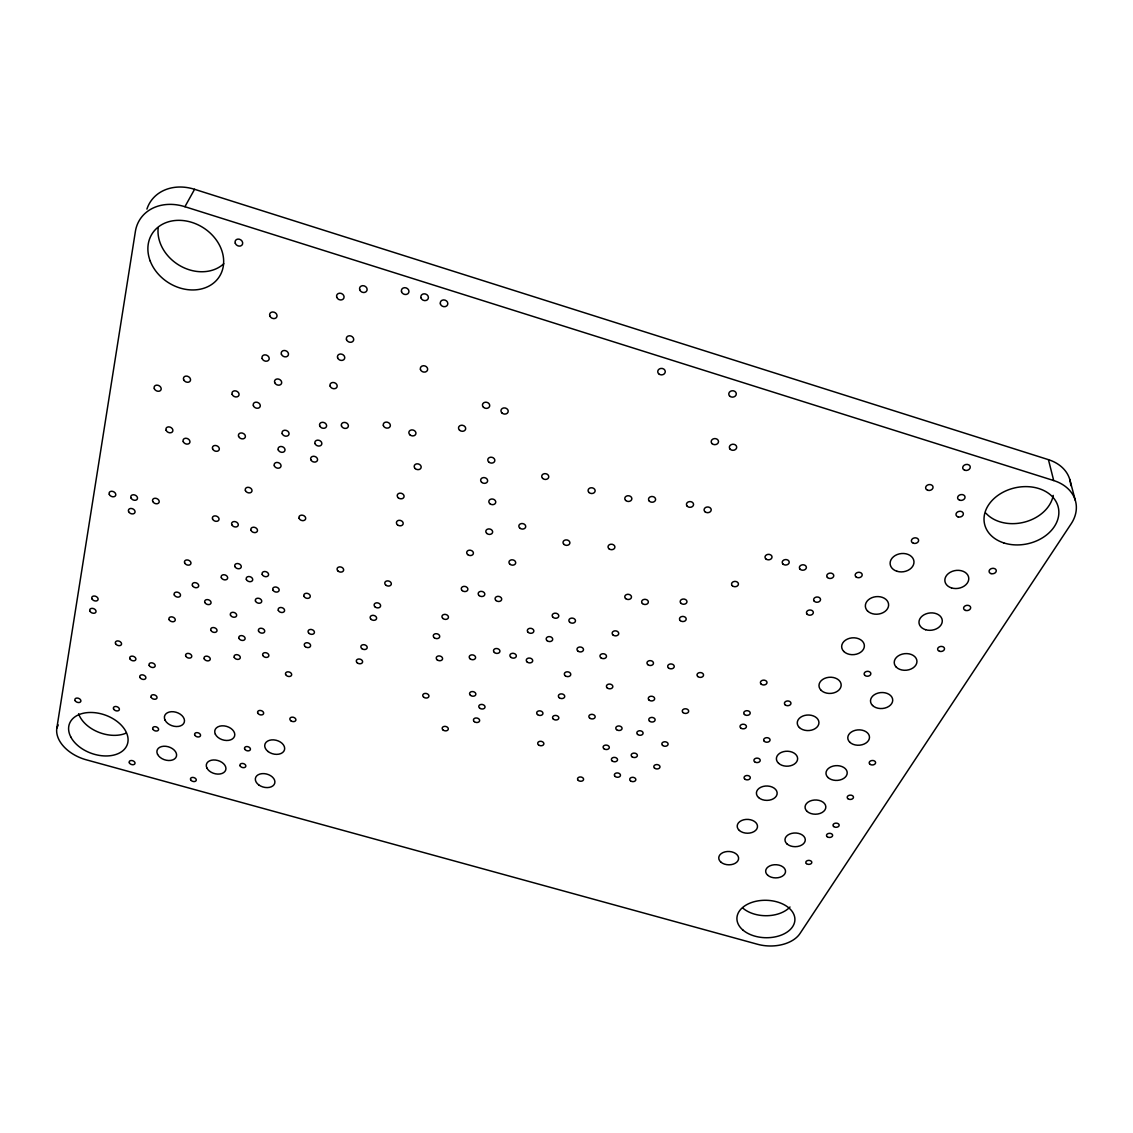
<?xml version="1.0" encoding="UTF-8"?>
<svg xmlns="http://www.w3.org/2000/svg" width="1133" height="1133" viewBox="0 0 1133 1133"><rect width="100%" height="100%" fill="white"/><g stroke="black" fill="none" stroke-linecap="round" stroke-linejoin="round"><path stroke-width="1.5" d="M1048.436 459.658L1053.704 480.548A43.04 32.602 -12.9 0 1 1071.152 523.814L799.983 933.535A32.758 21.074 1.4 0 1 757.524 944.271L86.306 759.818A34.769 22.929 19.6 0 1 56.834 728.108L135.379 231.486A45.476 37.106 33.2 0 1 184.92 206.702L194.579 189.31L1048.436 459.658A42.346 32.375 -13.4 0 1 1070.756 485.618M56.834 728.108L58.25 724.964M184.92 206.702L1053.704 480.548M1069.736 479.316L1075.316 500.375M146.922 209.109A44.711 36.752 33.9 0 1 194.579 189.31M1053.223 495.39A37.177 28.467 -12.9 0 1 1024.77 522.044A37.177 28.467 -12.9 0 1 985.979 513.249M126.259 733.079A30.308 20.323 19.7 0 1 78.602 713.762M223.782 263.748A39.188 32.234 33.2 0 1 180.742 266.156A39.188 32.234 33.2 0 1 158.181 227.761M790.013 906.995A28.608 18.709 1.3 0 1 743.078 908.312M255.477 601.113A3.314 2.436 18.3 0 0 260.972 602.714A3.314 2.436 18.3 0 0 259.131 598.38A3.314 2.436 18.3 0 0 255.477 601.113M278.307 610.375A3.3 2.422 17.4 0 0 283.788 611.976A3.3 2.422 17.4 0 0 282.004 607.656A3.3 2.422 17.4 0 0 278.307 610.375M238.964 638.375A3.243 2.337 18 0 0 244.374 639.933A3.243 2.337 18 0 0 242.533 635.755A3.243 2.337 18 0 0 238.964 638.375M274.313 465.805A3.555 2.79 21.1 0 0 280.205 467.561A3.555 2.79 21.1 0 0 278.279 462.618A3.555 2.79 21.1 0 0 274.313 465.805M1003.725 542.891A37.786 28.665 -12.4 0 0 1058.845 511.493A37.786 28.665 -12.4 0 0 1001.756 492.94A37.786 28.665 -12.4 0 0 1003.725 542.891M631.917 756.688A3.116 2.224 4.4 0 0 637.213 756.164A3.116 2.224 4.4 0 0 633.687 753.119A3.116 2.224 4.4 0 0 631.917 756.688M310.782 459.658A3.569 2.833 19.9 0 0 316.688 461.443A3.569 2.833 19.9 0 0 314.818 456.443A3.569 2.833 19.9 0 0 310.782 459.658M600.773 657.707A3.272 2.45 5.3 0 0 606.325 657.098A3.272 2.45 5.3 0 0 602.586 653.741A3.272 2.45 5.3 0 0 600.773 657.707M654.534 768.103A3.102 2.195 3.7 0 0 659.817 767.593A3.102 2.195 3.7 0 0 656.347 764.577A3.102 2.195 3.7 0 0 654.534 768.103M649.535 721.154A3.187 2.308 3.7 0 0 654.945 720.602A3.187 2.308 3.7 0 0 651.39 717.43A3.187 2.308 3.7 0 0 649.535 721.154M337.592 357.787A3.753 3.116 22.3 0 0 343.781 359.699A3.753 3.116 22.3 0 0 341.897 354.204A3.753 3.116 22.3 0 0 337.592 357.787M479.117 595.561A3.342 2.563 10.5 0 0 484.697 594.882A3.342 2.563 10.5 0 0 480.689 591.369A3.342 2.563 10.5 0 0 479.117 595.561M330.128 386.141A3.696 3.031 21.6 0 0 336.246 388.01A3.696 3.031 21.6 0 0 334.362 382.671A3.696 3.031 21.6 0 0 330.128 386.141M371.157 619.397A3.286 2.45 14.3 0 0 376.538 618.745A3.286 2.45 14.3 0 0 372.46 615.346A3.286 2.45 14.3 0 0 371.157 619.397M150.222 261.043A39.867 32.531 32.5 0 0 214.916 281.905A39.867 32.531 32.5 0 0 192.199 222.493A39.867 32.531 32.5 0 0 150.222 261.043M70.827 737.031A30.733 20.352 19.5 0 0 121.897 751.491A30.733 20.352 19.5 0 0 102.282 714.13A30.733 20.352 19.5 0 0 70.827 737.031M742.866 930.009A28.991 18.709 1.5 0 0 792.661 926.624A28.991 18.709 1.5 0 0 762.24 900.381A28.991 18.709 1.5 0 0 742.866 930.009M958.036 516.889A3.725 2.875 -10.6 0 0 963.362 513.716A3.725 2.875 -10.6 0 0 957.612 511.918A3.725 2.875 -10.6 0 0 958.036 516.889M319.69 425.81A3.626 2.917 20.6 0 0 325.695 427.637A3.626 2.917 20.6 0 0 323.826 422.482A3.626 2.917 20.6 0 0 319.69 425.81M253.381 405.727A3.668 2.932 23.8 0 0 259.443 407.568A3.668 2.932 23.8 0 0 257.403 402.342A3.668 2.932 23.8 0 0 253.381 405.727M612.132 760.923A3.102 2.209 5 0 0 617.386 760.413A3.102 2.209 5 0 0 613.859 757.382A3.102 2.209 5 0 0 612.132 760.923M559.206 697.687A3.187 2.337 6.8 0 0 564.588 697.107A3.187 2.337 6.8 0 0 560.877 693.892A3.187 2.337 6.8 0 0 559.206 697.687M474.33 721.65A3.13 2.252 9.6 0 0 479.542 721.098A3.13 2.252 9.6 0 0 475.789 717.982A3.13 2.252 9.6 0 0 474.33 721.65M192.44 585.577A3.342 2.436 20.4 0 0 197.992 587.177A3.342 2.436 20.4 0 0 196.009 582.787A3.342 2.436 20.4 0 0 192.44 585.577M309.111 633.432A3.257 2.393 16.1 0 0 314.379 632.795A3.257 2.393 16.1 0 0 310.258 629.452A3.257 2.393 16.1 0 0 309.111 633.432M152.728 501.466A3.498 2.62 23.6 0 0 158.507 503.165A3.498 2.62 23.6 0 0 156.368 498.421A3.498 2.62 23.6 0 0 152.728 501.466M204.223 658.868A3.201 2.266 18.5 0 0 209.548 660.383A3.201 2.266 18.5 0 0 207.665 656.304A3.201 2.266 18.5 0 0 204.223 658.868M149.216 665.51A3.201 2.224 19.7 0 0 154.541 667.011A3.201 2.224 19.7 0 0 152.558 662.975A3.201 2.224 19.7 0 0 149.216 665.51M115.552 643.643A3.243 2.252 20.9 0 0 120.919 645.173A3.243 2.252 20.9 0 0 118.852 641.066A3.243 2.252 20.9 0 0 115.552 643.643M185.741 656.092A3.215 2.266 19 0 0 191.08 657.622A3.215 2.266 19 0 0 189.169 653.543A3.215 2.266 19 0 0 185.741 656.092M282.202 433.712A3.611 2.875 21.8 0 0 288.179 435.525A3.611 2.875 21.8 0 0 286.238 430.413A3.611 2.875 21.8 0 0 282.202 433.712M315.002 443.598A3.597 2.875 20.3 0 0 320.951 445.396A3.597 2.875 20.3 0 0 319.095 440.326A3.597 2.875 20.3 0 0 315.002 443.598M109.32 494.484A3.526 2.606 24.9 0 0 115.113 496.197A3.526 2.606 24.9 0 0 112.875 491.425A3.526 2.606 24.9 0 0 109.32 494.484M278.236 449.9A3.583 2.833 21.4 0 0 284.156 451.685A3.583 2.833 21.4 0 0 282.23 446.657A3.583 2.833 21.4 0 0 278.236 449.9M290.855 720.772A3.102 2.167 15.2 0 0 295.855 720.234A3.102 2.167 15.2 0 0 291.917 717.161A3.102 2.167 15.2 0 0 290.855 720.772M470.11 658.797A3.229 2.408 10.2 0 0 475.492 658.188A3.229 2.408 10.2 0 0 471.611 654.874A3.229 2.408 10.2 0 0 470.11 658.797M443.06 730.006A3.102 2.224 10.6 0 0 448.215 729.468A3.102 2.224 10.6 0 0 444.448 726.38A3.102 2.224 10.6 0 0 443.06 730.006M338.116 571.145A3.371 2.563 16.3 0 0 343.582 570.437A3.371 2.563 16.3 0 0 339.362 566.897A3.371 2.563 16.3 0 0 338.116 571.145M139.954 677.463A3.172 2.181 19.7 0 0 145.236 678.964A3.172 2.181 19.7 0 0 143.254 674.985A3.172 2.181 19.7 0 0 139.954 677.463M578.297 780.425A3.059 2.153 6.1 0 0 583.453 779.929A3.059 2.153 6.1 0 0 579.926 776.969A3.059 2.153 6.1 0 0 578.297 780.425M281.395 354.232A3.767 3.087 24.8 0 0 287.584 356.144A3.767 3.087 24.8 0 0 285.573 350.663A3.767 3.087 24.8 0 0 281.395 354.232M486.765 533.416A3.456 2.733 10.8 0 0 492.529 532.652A3.456 2.733 10.8 0 0 488.408 528.941A3.456 2.733 10.8 0 0 486.765 533.416M251.002 530.343A3.441 2.606 20.1 0 0 256.695 532.028A3.441 2.606 20.1 0 0 254.783 527.383A3.441 2.606 20.1 0 0 251.002 530.343M336.728 297.172A3.866 3.286 25.1 0 0 343.101 299.169A3.866 3.286 25.1 0 0 341.146 293.39A3.866 3.286 25.1 0 0 336.728 297.172M682.987 712.544A3.215 2.337 2.5 0 0 688.482 711.977A3.215 2.337 2.5 0 0 684.927 708.791A3.215 2.337 2.5 0 0 682.987 712.544M245.408 490.561A3.512 2.705 21.3 0 0 251.214 492.289A3.512 2.705 21.3 0 0 249.246 487.473A3.512 2.705 21.3 0 0 245.408 490.561M649.351 501.183A3.555 2.889 2.7 0 0 655.412 500.375A3.555 2.889 2.7 0 0 651.433 496.509A3.555 2.889 2.7 0 0 649.351 501.183M231.783 524.706A3.456 2.606 20.8 0 0 237.505 526.392A3.456 2.606 20.8 0 0 235.537 521.718A3.456 2.606 20.8 0 0 231.783 524.706M864.748 675.296A3.371 2.464 -4 0 0 870.555 674.687A3.371 2.464 -4 0 0 867.156 671.331A3.371 2.464 -4 0 0 864.748 675.296M744.438 714.484A3.243 2.351 0.4 0 0 749.989 713.917A3.243 2.351 0.4 0 0 746.505 710.703A3.243 2.351 0.4 0 0 744.438 714.484M612.939 634.919A3.314 2.521 4.8 0 0 618.561 634.282A3.314 2.521 4.8 0 0 614.794 630.854A3.314 2.521 4.8 0 0 612.939 634.919M262.219 574.502A3.357 2.507 18.7 0 0 267.799 576.13A3.357 2.507 18.7 0 0 265.943 571.669A3.357 2.507 18.7 0 0 262.219 574.502M397.442 524.806A3.456 2.719 14.9 0 0 403.107 524.055A3.456 2.719 14.9 0 0 398.873 520.33A3.456 2.719 14.9 0 0 397.442 524.806M761.107 684.063A3.3 2.422 -0.5 0 0 766.758 683.454A3.3 2.422 -0.5 0 0 763.245 680.154A3.3 2.422 -0.5 0 0 761.107 684.063M680.961 603.28A3.399 2.62 1.9 0 0 686.768 602.586A3.399 2.62 1.9 0 0 683.015 599.045A3.399 2.62 1.9 0 0 680.961 603.28M528.205 632.37A3.286 2.493 8.2 0 0 533.728 631.718A3.286 2.493 8.2 0 0 529.862 628.319A3.286 2.493 8.2 0 0 528.205 632.37M563.922 544.364A3.456 2.733 7.1 0 0 569.743 543.613A3.456 2.733 7.1 0 0 565.735 539.917A3.456 2.733 7.1 0 0 563.922 544.364M274.696 382.6A3.711 3.002 23.9 0 0 280.814 384.469A3.711 3.002 23.9 0 0 278.803 379.13A3.711 3.002 23.9 0 0 274.696 382.6M385.772 585.11A3.342 2.549 14.3 0 0 391.253 584.416A3.342 2.549 14.3 0 0 387.132 580.903A3.342 2.549 14.3 0 0 385.772 585.11M489.782 503.619A3.498 2.818 11 0 0 495.631 502.84A3.498 2.818 11 0 0 491.453 499.016A3.498 2.818 11 0 0 489.782 503.619M359.713 289.694A3.866 3.314 24.4 0 0 366.101 291.705A3.866 3.314 24.4 0 0 364.203 285.87A3.866 3.314 24.4 0 0 359.713 289.694M346.486 339.603A3.781 3.172 22.7 0 0 352.731 341.543A3.781 3.172 22.7 0 0 350.833 335.963A3.781 3.172 22.7 0 0 346.486 339.603M434.222 637.695A3.257 2.436 11.8 0 0 439.618 637.072A3.257 2.436 11.8 0 0 435.653 633.701A3.257 2.436 11.8 0 0 434.222 637.695M154.329 388.732A3.725 2.889 27.3 0 0 160.433 390.588A3.725 2.889 27.3 0 0 158.167 385.319A3.725 2.889 27.3 0 0 154.329 388.732M166.14 430.342A3.64 2.804 25.5 0 0 172.131 432.14A3.64 2.804 25.5 0 0 169.936 427.056A3.64 2.804 25.5 0 0 166.14 430.342M212.551 519.041A3.456 2.606 21.5 0 0 218.272 520.741A3.456 2.606 21.5 0 0 216.276 516.053A3.456 2.606 21.5 0 0 212.551 519.041M711.991 443.57A3.682 3.059 -1.4 0 0 718.28 442.691A3.682 3.059 -1.4 0 0 714.272 438.613A3.682 3.059 -1.4 0 0 711.991 443.57M927.729 490.292A3.753 2.946 -10.3 0 0 933.054 487.02A3.753 2.946 -10.3 0 0 927.233 485.207A3.753 2.946 -10.3 0 0 927.729 490.292M959.665 500.234A3.767 2.917 -11.1 0 0 965.047 497.005A3.767 2.917 -11.1 0 0 959.254 495.192A3.767 2.917 -11.1 0 0 959.665 500.234M782.917 564.007A3.512 2.733 -2.9 0 0 788.95 563.285A3.512 2.733 -2.9 0 0 785.254 559.589A3.512 2.733 -2.9 0 0 782.917 564.007M569.715 622.215A3.314 2.535 6.6 0 0 575.323 621.564A3.314 2.535 6.6 0 0 571.485 618.108A3.314 2.535 6.6 0 0 569.715 622.215M169.129 619.68A3.286 2.337 20.2 0 0 174.567 621.238A3.286 2.337 20.2 0 0 172.584 617.003A3.286 2.337 20.2 0 0 169.129 619.68M588.962 492.473A3.541 2.889 5.9 0 0 594.967 491.665A3.541 2.889 5.9 0 0 590.888 487.785A3.541 2.889 5.9 0 0 588.962 492.473M687.249 506.267A3.569 2.875 0.7 0 0 693.339 505.474A3.569 2.875 0.7 0 0 689.416 501.607A3.569 2.875 0.7 0 0 687.249 506.267M183.631 379.711A3.739 2.946 26.9 0 0 189.763 381.566A3.739 2.946 26.9 0 0 187.554 376.255A3.739 2.946 26.9 0 0 183.631 379.711M341.458 425.937A3.626 2.932 19.7 0 0 347.449 427.764A3.626 2.932 19.7 0 0 345.636 422.595A3.626 2.932 19.7 0 0 341.458 425.937M238.596 436.417A3.611 2.833 23.2 0 0 244.558 438.216A3.611 2.833 23.2 0 0 242.533 433.132A3.611 2.833 23.2 0 0 238.596 436.417M305.315 646.674A3.229 2.351 16 0 0 310.541 646.051A3.229 2.351 16 0 0 306.448 642.751A3.229 2.351 16 0 0 305.315 646.674M398.25 497.784A3.498 2.79 15.4 0 0 403.999 496.99A3.498 2.79 15.4 0 0 399.694 493.181A3.498 2.79 15.4 0 0 398.25 497.784M232.152 394.411A3.696 2.946 24.9 0 0 238.242 396.267A3.696 2.946 24.9 0 0 236.16 390.998A3.696 2.946 24.9 0 0 232.152 394.411M269.81 315.88A3.838 3.172 26.9 0 0 276.126 317.835A3.838 3.172 26.9 0 0 274.044 312.17A3.838 3.172 26.9 0 0 269.81 315.88M510.771 657.239A3.243 2.422 8.8 0 0 516.209 656.616A3.243 2.422 8.8 0 0 512.371 653.302A3.243 2.422 8.8 0 0 510.771 657.239M174.298 595.009A3.328 2.408 20.6 0 0 179.807 596.595A3.328 2.408 20.6 0 0 177.81 592.262A3.328 2.408 20.6 0 0 174.298 595.009M221.346 577.717A3.357 2.478 19.8 0 0 226.912 579.331A3.357 2.478 19.8 0 0 224.985 574.898A3.357 2.478 19.8 0 0 221.346 577.717M608.874 548.684A3.456 2.748 4.9 0 0 614.737 547.933A3.456 2.748 4.9 0 0 610.8 544.237A3.456 2.748 4.9 0 0 608.874 548.684M462.207 590.59A3.342 2.578 11.2 0 0 467.773 589.911A3.342 2.578 11.2 0 0 463.737 586.384A3.342 2.578 11.2 0 0 462.207 590.59M547.027 640.627A3.286 2.478 7.4 0 0 552.564 640.003A3.286 2.478 7.4 0 0 548.726 636.619A3.286 2.478 7.4 0 0 547.027 640.627M442.89 618.462A3.3 2.493 11.7 0 0 448.356 617.811A3.3 2.493 11.7 0 0 444.363 614.383A3.3 2.493 11.7 0 0 442.89 618.462M494.385 652.481A3.243 2.436 9.4 0 0 499.823 651.857A3.243 2.436 9.4 0 0 495.942 648.529A3.243 2.436 9.4 0 0 494.385 652.481M204.846 602.487A3.314 2.408 19.7 0 0 210.341 604.073A3.314 2.408 19.7 0 0 208.415 599.754A3.314 2.408 19.7 0 0 204.846 602.487M184.651 562.959A3.385 2.478 21.2 0 0 190.259 564.588A3.385 2.478 21.2 0 0 188.234 560.113A3.385 2.478 21.2 0 0 184.651 562.959M210.88 630.345A3.257 2.337 18.9 0 0 216.29 631.902A3.257 2.337 18.9 0 0 214.392 627.696A3.257 2.337 18.9 0 0 210.88 630.345M230.481 615.148A3.286 2.393 18.7 0 0 235.933 616.72A3.286 2.393 18.7 0 0 234.064 612.457A3.286 2.393 18.7 0 0 230.481 615.148M272.855 589.925A3.328 2.478 18 0 0 278.392 591.539A3.328 2.478 18 0 0 276.565 587.149A3.328 2.478 18 0 0 272.855 589.925M964.792 470.28A3.824 3.002 -12.2 0 0 970.259 466.938A3.824 3.002 -12.2 0 0 964.381 465.082A3.824 3.002 -12.2 0 0 964.792 470.28M729.581 395.984A3.767 3.201 -3.4 0 0 736.039 395.049A3.767 3.201 -3.4 0 0 731.975 390.786A3.767 3.201 -3.4 0 0 729.581 395.984M754.578 761.716A3.158 2.238 0.5 0 0 760.002 761.192A3.158 2.238 0.5 0 0 756.617 758.133A3.158 2.238 0.5 0 0 754.578 761.716M827.09 836.636A3.073 2.068 -0.9 0 0 832.387 836.196A3.073 2.068 -0.9 0 0 829.214 833.336A3.073 2.068 -0.9 0 0 827.09 836.636M658.613 373.706A3.767 3.243 1 0 0 665.057 372.743A3.767 3.243 1 0 0 660.836 368.437A3.767 3.243 1 0 0 658.613 373.706M565.169 675.707A3.229 2.393 6.7 0 0 570.621 675.112A3.229 2.393 6.7 0 0 566.882 671.827A3.229 2.393 6.7 0 0 565.169 675.707M764.336 741.35A3.201 2.28 0 0 0 769.831 740.812A3.201 2.28 0 0 0 766.432 737.682A3.201 2.28 0 0 0 764.336 741.35M415.23 468.595A3.555 2.875 15.3 0 0 421.079 467.773A3.555 2.875 15.3 0 0 416.746 463.85A3.555 2.875 15.3 0 0 415.23 468.595M258.536 631.053A3.257 2.365 17.6 0 0 263.961 632.625A3.257 2.365 17.6 0 0 262.148 628.404A3.257 2.365 17.6 0 0 258.536 631.053M375.122 606.948A3.3 2.493 14.3 0 0 380.532 606.282A3.3 2.493 14.3 0 0 376.439 602.841A3.3 2.493 14.3 0 0 375.122 606.948M483.479 407.285A3.668 3.073 12.9 0 0 489.583 406.379A3.668 3.073 12.9 0 0 485.207 402.229A3.668 3.073 12.9 0 0 483.479 407.285M401.507 291.705A3.866 3.342 21.9 0 0 407.88 293.716A3.866 3.342 21.9 0 0 406.081 287.881A3.866 3.342 21.9 0 0 401.507 291.705M519.764 528.063A3.47 2.762 9.3 0 0 525.585 527.312A3.47 2.762 9.3 0 0 521.492 523.559A3.47 2.762 9.3 0 0 519.764 528.063M509.878 564.177A3.399 2.663 9.4 0 0 515.572 563.455A3.399 2.663 9.4 0 0 511.549 559.829A3.399 2.663 9.4 0 0 509.878 564.177M501.947 412.964A3.654 3.073 11.7 0 0 508.066 412.072A3.654 3.073 11.7 0 0 503.718 407.937A3.654 3.073 11.7 0 0 501.947 412.964M75.104 700.619A3.13 2.096 20.6 0 0 80.301 702.078A3.13 2.096 20.6 0 0 78.234 698.211A3.13 2.096 20.6 0 0 75.104 700.619M113.583 709.031A3.116 2.096 19.6 0 0 118.767 710.476A3.116 2.096 19.6 0 0 116.77 706.638A3.116 2.096 19.6 0 0 113.583 709.031M151.156 697.319A3.144 2.153 19 0 0 156.382 698.792A3.144 2.153 19 0 0 154.442 694.883A3.144 2.153 19 0 0 151.156 697.319M361.852 648.614A3.229 2.379 14.1 0 0 367.134 648.005A3.229 2.379 14.1 0 0 363.112 644.691A3.229 2.379 14.1 0 0 361.852 648.614M190.641 779.773A2.988 1.983 16.8 0 0 195.627 781.147A2.988 1.983 16.8 0 0 193.842 777.564A2.988 1.983 16.8 0 0 190.641 779.773M129.374 762.891A3.017 1.997 18.3 0 0 134.416 764.293A3.017 1.997 18.3 0 0 132.504 760.654A3.017 1.997 18.3 0 0 129.374 762.891M128.61 511.62A3.484 2.578 23.9 0 0 134.36 513.32A3.484 2.578 23.9 0 0 132.179 508.618A3.484 2.578 23.9 0 0 128.61 511.62M542.636 478.395A3.555 2.903 8.5 0 0 548.613 477.574A3.555 2.903 8.5 0 0 544.449 473.665A3.555 2.903 8.5 0 0 542.636 478.395M488.748 462.023A3.569 2.932 11.7 0 0 494.71 461.188A3.569 2.932 11.7 0 0 490.447 457.236A3.569 2.932 11.7 0 0 488.748 462.023M553.386 719.129A3.158 2.28 7 0 0 558.696 718.577A3.158 2.28 7 0 0 555.014 715.433A3.158 2.28 7 0 0 553.386 719.129M577.802 650.993A3.272 2.464 6.2 0 0 583.339 650.37A3.272 2.464 6.2 0 0 579.558 647.014A3.272 2.464 6.2 0 0 577.802 650.993M637.567 734.411A3.158 2.28 4.1 0 0 642.935 733.872A3.158 2.28 4.1 0 0 639.38 730.757A3.158 2.28 4.1 0 0 637.567 734.411M589.656 718.067A3.172 2.294 5.7 0 0 595.023 717.515A3.172 2.294 5.7 0 0 591.384 714.356A3.172 2.294 5.7 0 0 589.656 718.067M991.021 573.624A3.654 2.733 -10 0 0 996.289 570.621A3.654 2.733 -10 0 0 990.695 568.908A3.654 2.733 -10 0 0 991.021 573.624M833.591 826.481A3.102 2.096 -1.1 0 0 838.916 826.028A3.102 2.096 -1.1 0 0 835.743 823.139A3.102 2.096 -1.1 0 0 833.591 826.481M847.796 798.609A3.144 2.167 -1.8 0 0 853.22 798.114A3.144 2.167 -1.8 0 0 850.019 795.139A3.144 2.167 -1.8 0 0 847.796 798.609M607.217 687.915A3.229 2.379 5.1 0 0 612.684 687.32A3.229 2.379 5.1 0 0 609.002 684.077A3.229 2.379 5.1 0 0 607.217 687.915M649.011 700.038A3.215 2.365 3.6 0 0 654.492 699.458A3.215 2.365 3.6 0 0 650.88 696.243A3.215 2.365 3.6 0 0 649.011 700.038M680.253 620.587A3.371 2.578 2 0 0 686.003 619.921A3.371 2.578 2 0 0 682.278 616.437A3.371 2.578 2 0 0 680.253 620.587M668.456 667.918A3.286 2.45 2.8 0 0 674.05 667.309A3.286 2.45 2.8 0 0 670.396 663.966A3.286 2.45 2.8 0 0 668.456 667.918M697.73 676.486A3.286 2.436 1.7 0 0 703.338 675.891A3.286 2.436 1.7 0 0 699.741 672.577A3.286 2.436 1.7 0 0 697.73 676.486M625.572 598.536A3.385 2.62 4.2 0 0 631.308 597.856A3.385 2.62 4.2 0 0 627.484 594.315A3.385 2.62 4.2 0 0 625.572 598.536M732.3 585.733A3.456 2.677 -0.5 0 0 738.206 585.025A3.456 2.677 -0.5 0 0 734.481 581.413A3.456 2.677 -0.5 0 0 732.3 585.733M800.068 569.205A3.512 2.733 -3.5 0 0 806.115 568.483A3.512 2.733 -3.5 0 0 802.447 564.801A3.512 2.733 -3.5 0 0 800.068 569.205M827.43 577.49A3.526 2.705 -4.4 0 0 833.477 576.782A3.526 2.705 -4.4 0 0 829.866 573.114A3.526 2.705 -4.4 0 0 827.43 577.49M814.301 601.269A3.47 2.648 -3.5 0 0 820.264 600.589A3.47 2.648 -3.5 0 0 816.681 597.006A3.47 2.648 -3.5 0 0 814.301 601.269M765.738 558.81A3.512 2.748 -2.2 0 0 771.771 558.073A3.512 2.748 -2.2 0 0 768.047 554.363A3.512 2.748 -2.2 0 0 765.738 558.81M603.875 748.672A3.116 2.224 5.3 0 0 609.157 748.148A3.116 2.224 5.3 0 0 605.589 745.089A3.116 2.224 5.3 0 0 603.875 748.672M869.776 764.109A3.229 2.252 -2.9 0 0 875.327 763.585A3.229 2.252 -2.9 0 0 872.084 760.498A3.229 2.252 -2.9 0 0 869.776 764.109M262.148 358.58A3.753 3.059 25.3 0 0 268.337 360.492A3.753 3.059 25.3 0 0 266.283 355.04A3.753 3.059 25.3 0 0 262.148 358.58M553.046 617.315A3.328 2.535 7.3 0 0 558.654 616.649A3.328 2.535 7.3 0 0 554.773 613.194A3.328 2.535 7.3 0 0 553.046 617.315M527.128 661.984A3.243 2.422 8.1 0 0 532.581 661.375A3.243 2.422 8.1 0 0 528.757 658.061A3.243 2.422 8.1 0 0 527.128 661.984M537.509 714.569A3.158 2.294 7.5 0 0 542.82 714.017A3.158 2.294 7.5 0 0 539.11 710.858A3.158 2.294 7.5 0 0 537.509 714.569M615.106 776.431A3.073 2.167 4.9 0 0 620.317 775.935A3.073 2.167 4.9 0 0 616.819 772.947A3.073 2.167 4.9 0 0 615.106 776.431M806.399 863.587A3.017 2.011 -0.1 0 0 811.582 863.162A3.017 2.011 -0.1 0 0 808.452 860.386A3.017 2.011 -0.1 0 0 806.399 863.587M630.458 780.793A3.073 2.167 4.5 0 0 635.684 780.297A3.073 2.167 4.5 0 0 632.214 777.323A3.073 2.167 4.5 0 0 630.458 780.793M194.763 735.105A3.073 2.082 17.4 0 0 199.875 736.535A3.073 2.082 17.4 0 0 198.063 732.782A3.073 2.082 17.4 0 0 194.763 735.105M129.927 658.84A3.215 2.224 20.3 0 0 135.252 660.341A3.215 2.224 20.3 0 0 133.241 656.29A3.215 2.224 20.3 0 0 129.927 658.84M459.545 430.2A3.626 3.002 13.9 0 0 465.564 429.322A3.626 3.002 13.9 0 0 461.202 425.257A3.626 3.002 13.9 0 0 459.545 430.2M625.628 500.418A3.541 2.875 3.9 0 0 631.662 499.625A3.541 2.875 3.9 0 0 627.64 495.758A3.541 2.875 3.9 0 0 625.628 500.418M470.464 695.336A3.172 2.308 9.9 0 0 475.747 694.77A3.172 2.308 9.9 0 0 471.937 691.569A3.172 2.308 9.9 0 0 470.464 695.336M913.439 543.274A3.64 2.804 -8.3 0 0 918.608 540.186A3.64 2.804 -8.3 0 0 912.929 538.444A3.64 2.804 -8.3 0 0 913.439 543.274M807.149 614.228A3.441 2.606 -3 0 0 813.069 613.548A3.441 2.606 -3 0 0 809.486 610.021A3.441 2.606 -3 0 0 807.149 614.228M481.61 482.29A3.541 2.875 11.7 0 0 487.516 481.483A3.541 2.875 11.7 0 0 483.281 477.602A3.541 2.875 11.7 0 0 481.61 482.29M152.828 729.156A3.087 2.082 18.4 0 0 157.954 730.587A3.087 2.082 18.4 0 0 156.057 726.82A3.087 2.082 18.4 0 0 152.828 729.156M420.966 297.823A3.852 3.342 20.4 0 0 427.325 299.82A3.852 3.342 20.4 0 0 425.583 294.014A3.852 3.342 20.4 0 0 420.966 297.823M440.369 303.913A3.838 3.342 18.8 0 0 446.714 305.91A3.838 3.342 18.8 0 0 445.014 300.118A3.838 3.342 18.8 0 0 440.369 303.913M855.812 576.711A3.541 2.719 -5.5 0 0 861.901 575.989A3.541 2.719 -5.5 0 0 858.318 572.307A3.541 2.719 -5.5 0 0 855.812 576.711M965.557 610.432A3.569 2.634 -8.4 0 0 970.669 607.557A3.569 2.634 -8.4 0 0 965.174 605.872A3.569 2.634 -8.4 0 0 965.557 610.432M939.554 651.319A3.47 2.535 -6.7 0 0 944.511 648.586A3.47 2.535 -6.7 0 0 939.115 646.957A3.47 2.535 -6.7 0 0 939.554 651.319M744.721 779.022A3.13 2.195 0.9 0 0 750.088 778.513A3.13 2.195 0.9 0 0 746.732 775.51A3.13 2.195 0.9 0 0 744.721 779.022M235.267 243.241A3.994 3.342 31.8 0 0 241.782 245.294A3.994 3.342 31.8 0 0 239.559 239.275A3.994 3.342 31.8 0 0 235.267 243.241M131.017 497.982A3.512 2.606 24.3 0 0 136.81 499.681A3.512 2.606 24.3 0 0 134.629 494.937A3.512 2.606 24.3 0 0 131.017 497.982M89.946 611.183A3.3 2.308 22.2 0 0 95.413 612.741A3.3 2.308 22.2 0 0 93.26 608.506A3.3 2.308 22.2 0 0 89.946 611.183M91.985 598.89A3.328 2.337 22.5 0 0 97.48 600.476A3.328 2.337 22.5 0 0 95.328 596.185A3.328 2.337 22.5 0 0 91.985 598.89M495.999 600.532A3.342 2.563 9.7 0 0 501.579 599.853A3.342 2.563 9.7 0 0 497.599 596.355A3.342 2.563 9.7 0 0 495.999 600.532M642.425 603.549A3.385 2.606 3.5 0 0 648.175 602.869A3.385 2.606 3.5 0 0 644.38 599.343A3.385 2.606 3.5 0 0 642.425 603.549M704.896 511.649A3.569 2.861 -0.1 0 0 710.986 510.856A3.569 2.861 -0.1 0 0 707.091 507.003A3.569 2.861 -0.1 0 0 704.896 511.649M730.148 449.206A3.682 3.045 -2.4 0 0 736.45 448.328A3.682 3.045 -2.4 0 0 732.47 444.263A3.682 3.045 -2.4 0 0 730.148 449.206M212.593 448.88A3.597 2.79 23.6 0 0 218.527 450.665A3.597 2.79 23.6 0 0 216.46 445.651A3.597 2.79 23.6 0 0 212.593 448.88M183.249 441.672A3.611 2.79 24.7 0 0 189.197 443.456A3.611 2.79 24.7 0 0 187.058 438.429A3.611 2.79 24.7 0 0 183.249 441.672M234.234 657.381A3.215 2.294 17.8 0 0 239.573 658.896A3.215 2.294 17.8 0 0 237.746 654.803A3.215 2.294 17.8 0 0 234.234 657.381M244.643 748.998A3.045 2.082 15.9 0 0 249.727 750.428A3.045 2.082 15.9 0 0 248 746.704A3.045 2.082 15.9 0 0 244.643 748.998M240.111 765.837A3.017 2.039 15.8 0 0 245.139 767.239A3.017 2.039 15.8 0 0 243.425 763.585A3.017 2.039 15.8 0 0 240.111 765.837M740.699 727.952A3.215 2.308 0.7 0 0 746.208 727.4A3.215 2.308 0.7 0 0 742.752 724.242A3.215 2.308 0.7 0 0 740.699 727.952M785.098 704.797A3.272 2.379 -1 0 0 790.721 704.216A3.272 2.379 -1 0 0 787.279 700.973A3.272 2.379 -1 0 0 785.098 704.797M383.365 425.611A3.626 2.96 17.8 0 0 389.37 427.453A3.626 2.96 17.8 0 0 387.628 422.269A3.626 2.96 17.8 0 0 383.365 425.611M303.941 596.227A3.314 2.478 16.9 0 0 309.451 597.827A3.314 2.478 16.9 0 0 307.709 593.451A3.314 2.478 16.9 0 0 303.941 596.227M409.919 434.831A3.611 2.96 16.4 0 0 415.853 433.967A3.611 2.96 16.4 0 0 411.449 429.931A3.611 2.96 16.4 0 0 409.919 434.831M616.55 729.638A3.158 2.28 4.8 0 0 621.904 729.085A3.158 2.28 4.8 0 0 618.321 725.97A3.158 2.28 4.8 0 0 616.55 729.638M647.722 664.575A3.272 2.45 3.5 0 0 653.302 663.966A3.272 2.45 3.5 0 0 649.634 660.638A3.272 2.45 3.5 0 0 647.722 664.575M467.632 554.561A3.413 2.677 11.4 0 0 473.297 553.839A3.413 2.677 11.4 0 0 469.204 550.199A3.413 2.677 11.4 0 0 467.632 554.561M420.442 369.471A3.725 3.144 17.6 0 0 426.603 371.383A3.725 3.144 17.6 0 0 424.903 365.917A3.725 3.144 17.6 0 0 420.442 369.471M257.729 713.011A3.116 2.167 16.2 0 0 262.913 714.484A3.116 2.167 16.2 0 0 261.185 710.603A3.116 2.167 16.2 0 0 257.729 713.011M538.515 744.891A3.102 2.224 7.4 0 0 543.741 744.367A3.102 2.224 7.4 0 0 540.101 741.294A3.102 2.224 7.4 0 0 538.515 744.891M423.643 697.163A3.158 2.294 11.5 0 0 428.869 696.597A3.158 2.294 11.5 0 0 425.002 693.424A3.158 2.294 11.5 0 0 423.643 697.163M479.67 708.153A3.158 2.28 9.5 0 0 484.924 707.587A3.158 2.28 9.5 0 0 481.157 704.429A3.158 2.28 9.5 0 0 479.67 708.153M285.615 674.503A3.187 2.28 16 0 0 290.912 676.019A3.187 2.28 16 0 0 289.198 671.982A3.187 2.28 16 0 0 285.615 674.503M357.306 662.876A3.215 2.337 14.1 0 0 362.546 662.267A3.215 2.337 14.1 0 0 358.552 659.009A3.215 2.337 14.1 0 0 357.306 662.876M662.564 745.401A3.144 2.252 3.3 0 0 667.932 744.863A3.144 2.252 3.3 0 0 664.42 741.775A3.144 2.252 3.3 0 0 662.564 745.401M437.154 659.831A3.229 2.393 11.4 0 0 442.493 659.222A3.229 2.393 11.4 0 0 438.57 655.936A3.229 2.393 11.4 0 0 437.154 659.831M262.771 655.398A3.215 2.308 17 0 0 268.11 656.928A3.215 2.308 17 0 0 266.34 652.82A3.215 2.308 17 0 0 262.771 655.398M246.371 579.501A3.342 2.478 19 0 0 251.937 581.13A3.342 2.478 19 0 0 250.053 576.697A3.342 2.478 19 0 0 246.371 579.501M299.098 518.333A3.456 2.663 18.8 0 0 304.834 520.047A3.456 2.663 18.8 0 0 303.007 515.317A3.456 2.663 18.8 0 0 299.098 518.333M234.899 566.557A3.371 2.507 19.7 0 0 240.508 568.185A3.371 2.507 19.7 0 0 238.581 563.696A3.371 2.507 19.7 0 0 234.899 566.557M767.707 875.242A9.942 6.6 0.9 0 0 784.787 873.897A9.942 6.6 0.9 0 0 774.292 864.748A9.942 6.6 0.9 0 0 767.707 875.242M787.024 843.958A10.155 6.855 0.1 0 0 804.487 842.513A10.155 6.855 0.1 0 0 793.879 833.038A10.155 6.855 0.1 0 0 787.024 843.958M720.9 862.142A9.942 6.671 2 0 0 737.923 860.768A9.942 6.671 2 0 0 727.202 851.52A9.942 6.671 2 0 0 720.9 862.142M821.128 690.323A11.103 8.101 -2.7 0 0 840.247 688.368A11.103 8.101 -2.7 0 0 828.86 677.307A11.103 8.101 -2.7 0 0 821.128 690.323M843.802 651.475A11.387 8.441 -4 0 0 863.388 649.379A11.387 8.441 -4 0 0 851.86 637.879A11.387 8.441 -4 0 0 843.802 651.475M867.467 610.885A11.67 8.795 -5.6 0 0 887.564 608.633A11.67 8.795 -5.6 0 0 875.908 596.68A11.67 8.795 -5.6 0 0 867.467 610.885M896.954 571.273A11.981 9.163 -7.3 0 0 913.949 561.302A11.981 9.163 -7.3 0 0 895.24 555.496A11.981 9.163 -7.3 0 0 896.954 571.273M849.821 742.257A10.863 7.69 -2.8 0 0 868.529 740.472A10.863 7.69 -2.8 0 0 857.568 729.921A10.863 7.69 -2.8 0 0 849.821 742.257M872.537 705.477A11.132 8.002 -4 0 0 891.699 703.565A11.132 8.002 -4 0 0 880.61 692.603A11.132 8.002 -4 0 0 872.537 705.477M896.231 667.096A11.401 8.328 -5.4 0 0 915.875 665.043A11.401 8.328 -5.4 0 0 904.658 653.67A11.401 8.328 -5.4 0 0 896.231 667.096M925.548 629.707A11.698 8.667 -7 0 0 942.259 620.332A11.698 8.667 -7 0 0 924.075 614.766A11.698 8.667 -7 0 0 925.548 629.707M951.493 587.914A12.024 9.022 -8.8 0 0 968.757 578.071A12.024 9.022 -8.8 0 0 950.19 572.321A12.024 9.022 -8.8 0 0 951.493 587.914M807.121 811.412A10.381 7.11 -0.8 0 0 824.98 809.854A10.381 7.11 -0.8 0 0 814.259 800.04A10.381 7.11 -0.8 0 0 807.121 811.412M778.569 763.274A10.608 7.478 -0.4 0 0 796.796 761.574A10.608 7.478 -0.4 0 0 785.679 751.292A10.608 7.478 -0.4 0 0 778.569 763.274M799.402 727.556A10.848 7.789 -1.5 0 0 818.068 725.743A10.848 7.789 -1.5 0 0 806.809 715.079A10.848 7.789 -1.5 0 0 799.402 727.556M828.039 777.535A10.622 7.393 -1.7 0 0 846.309 775.878A10.622 7.393 -1.7 0 0 835.46 765.696A10.622 7.393 -1.7 0 0 828.039 777.535M758.572 797.547A10.381 7.195 0.5 0 0 776.388 795.961A10.381 7.195 0.5 0 0 765.398 786.047A10.381 7.195 0.5 0 0 758.572 797.547M739.367 830.475A10.155 6.925 1.3 0 0 756.773 829.002A10.155 6.925 1.3 0 0 745.925 819.428A10.155 6.925 1.3 0 0 739.367 830.475M258.678 784.843A9.97 6.727 15.1 0 0 274.724 783.285A9.97 6.727 15.1 0 0 261.95 773.655A9.97 6.727 15.1 0 0 258.678 784.843M215.327 734.142A10.254 7.01 16.7 0 0 232.407 738.957A10.254 7.01 16.7 0 0 226.515 726.352A10.254 7.01 16.7 0 0 215.327 734.142M157.558 754.323A10.126 6.77 17.8 0 0 174.44 759.025A10.126 6.77 17.8 0 0 168.265 746.76A10.126 6.77 17.8 0 0 157.558 754.323M165.05 720.121A10.324 7.039 18.2 0 0 182.257 724.964A10.324 7.039 18.2 0 0 176.026 712.232A10.324 7.039 18.2 0 0 165.05 720.121M268.096 751.533A10.169 6.996 15.3 0 0 284.482 749.862A10.169 6.996 15.3 0 0 271.495 739.906A10.169 6.996 15.3 0 0 268.096 751.533M206.872 767.962A10.041 6.741 16.4 0 0 223.64 772.635A10.041 6.741 16.4 0 0 217.805 760.498A10.041 6.741 16.4 0 0 206.872 767.962"/></g></svg>
